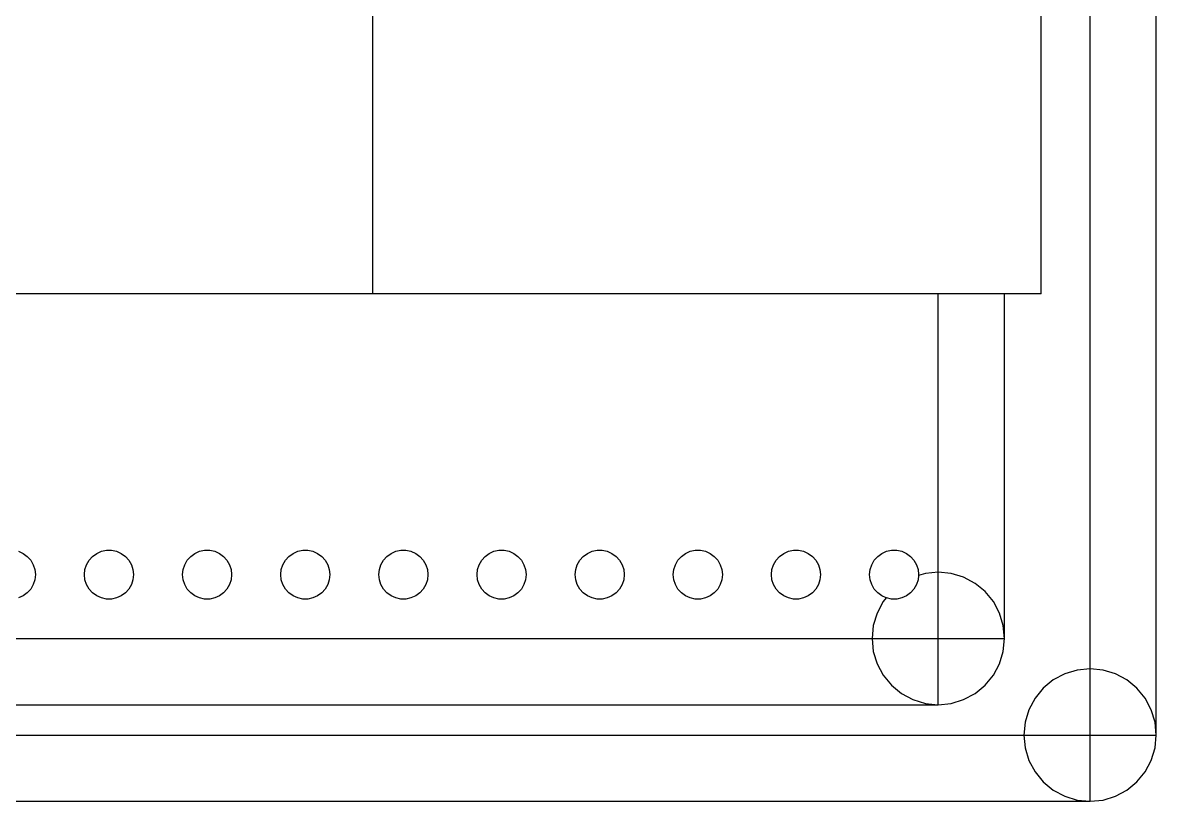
# Model space of a CAD drawing. Extents: x -36 to 148, y -8 to 119.
# Drawn here: x 56 to 148.4, y -7.9 to 55.6 of the extents above; entities that cross this region are included whole.
import ezdxf

# ---------------------------------------------------------------- set-up
doc = ezdxf.new("R2010")
doc.units = 0
doc.header["$MEASUREMENT"] = 0
doc.layers.get('0').update_dxf_attribs({"linetype": 'CONTINUOUS'})

# ---------------------------------------------------------------- blocks, each defined once
blk = doc.blocks.new('DIFFERENCE001')
at = {"color": 0}
for p, q in [((148.375, -2.475), (148.375, 97.475)), ((142.975, 2.925), (142.975, 92.075)), ((84.5, 33.5), (84.5, 61.5)), ((139, 33.5), (139, 61.5)), ((130.6, 33.5), (5.4, 33.5)), ((136, 33.5), (130.6, 33.5)), ((130.6, 10.8), (130.6, 33.5)), ((139, 33.5), (136, 33.5)), ((136, 5.4), (136, 33.5)), ((55.618, 12.502), (56, 12.332)), ((56, 12.332), (56.338, 12.086)), ((56.338, 12.086), (56.618, 11.776)), ((61.382, 11.776), (61.662, 12.086)), ((61.662, 12.086), (62, 12.332)), ((62, 12.332), (62.382, 12.502)), ((62.382, 12.502), (62.791, 12.589)), ((62.791, 12.589), (63.209, 12.589)), ((63.209, 12.589), (63.618, 12.502)), ((63.618, 12.502), (64, 12.332)), ((64, 12.332), (64.338, 12.086)), ((64.338, 12.086), (64.618, 11.776)), ((69.382, 11.776), (69.662, 12.086)), ((69.662, 12.086), (70, 12.332)), ((70, 12.332), (70.382, 12.502)), ((70.382, 12.502), (70.791, 12.589)), ((70.791, 12.589), (71.209, 12.589)), ((71.209, 12.589), (71.618, 12.502)), ((71.618, 12.502), (72, 12.332)), ((72, 12.332), (72.338, 12.086)), ((72.338, 12.086), (72.618, 11.776)), ((77.382, 11.776), (77.662, 12.086)), ((77.662, 12.086), (78, 12.332)), ((78, 12.332), (78.382, 12.502)), ((78.382, 12.502), (78.791, 12.589)), ((78.791, 12.589), (79.209, 12.589)), ((79.209, 12.589), (79.618, 12.502)), ((79.618, 12.502), (80, 12.332)), ((80, 12.332), (80.338, 12.086)), ((80.338, 12.086), (80.618, 11.776)), ((85.382, 11.776), (85.662, 12.086)), ((85.662, 12.086), (86, 12.332)), ((86, 12.332), (86.382, 12.502)), ((86.382, 12.502), (86.791, 12.589)), ((86.791, 12.589), (87.209, 12.589)), ((87.209, 12.589), (87.618, 12.502)), ((87.618, 12.502), (88, 12.332)), ((88, 12.332), (88.338, 12.086)), ((88.338, 12.086), (88.618, 11.776)), ((93.382, 11.776), (93.662, 12.086)), ((93.662, 12.086), (94, 12.332)), ((94, 12.332), (94.382, 12.502)), ((94.382, 12.502), (94.791, 12.589)), ((94.791, 12.589), (95.209, 12.589)), ((95.209, 12.589), (95.618, 12.502)), ((95.618, 12.502), (96, 12.332)), ((96, 12.332), (96.338, 12.086)), ((96.338, 12.086), (96.618, 11.776)), ((101.382, 11.776), (101.662, 12.086)), ((101.662, 12.086), (102, 12.332)), ((102, 12.332), (102.382, 12.502)), ((102.382, 12.502), (102.791, 12.589)), ((102.791, 12.589), (103.209, 12.589)), ((103.209, 12.589), (103.618, 12.502)), ((103.618, 12.502), (104, 12.332)), ((104, 12.332), (104.338, 12.086)), ((104.338, 12.086), (104.618, 11.776)), ((109.382, 11.776), (109.662, 12.086)), ((109.662, 12.086), (110, 12.332)), ((110, 12.332), (110.382, 12.502)), ((110.382, 12.502), (110.791, 12.589)), ((110.791, 12.589), (111.209, 12.589)), ((111.209, 12.589), (111.618, 12.502)), ((111.618, 12.502), (112, 12.332)), ((112, 12.332), (112.338, 12.086)), ((112.338, 12.086), (112.618, 11.776)), ((117.382, 11.776), (117.662, 12.086)), ((117.662, 12.086), (118, 12.332)), ((118, 12.332), (118.382, 12.502)), ((118.382, 12.502), (118.791, 12.589)), ((118.791, 12.589), (119.209, 12.589)), ((119.209, 12.589), (119.618, 12.502)), ((119.618, 12.502), (120, 12.332)), ((120, 12.332), (120.338, 12.086)), ((120.338, 12.086), (120.618, 11.776)), ((125.382, 11.776), (125.662, 12.086)), ((125.662, 12.086), (126, 12.332)), ((126, 12.332), (126.382, 12.502)), ((126.382, 12.502), (126.791, 12.589)), ((126.791, 12.589), (127.209, 12.589)), ((127.209, 12.589), (127.618, 12.502)), ((127.618, 12.502), (128, 12.332)), ((128, 12.332), (128.338, 12.086)), ((128.338, 12.086), (128.618, 11.776)), ((56.618, 11.776), (56.827, 11.413)), ((56.827, 11.413), (56.956, 11.016)), ((61.044, 11.016), (61.173, 11.413)), ((61.173, 11.413), (61.382, 11.776)), ((64.618, 11.776), (64.827, 11.413)), ((64.827, 11.413), (64.956, 11.016)), ((69.044, 11.016), (69.173, 11.413)), ((69.173, 11.413), (69.382, 11.776)), ((72.618, 11.776), (72.827, 11.413)), ((72.827, 11.413), (72.956, 11.016)), ((77.044, 11.016), (77.173, 11.413)), ((77.173, 11.413), (77.382, 11.776)), ((80.618, 11.776), (80.827, 11.413)), ((80.827, 11.413), (80.956, 11.016)), ((85.044, 11.016), (85.173, 11.413)), ((85.173, 11.413), (85.382, 11.776)), ((88.618, 11.776), (88.827, 11.413)), ((88.827, 11.413), (88.956, 11.016)), ((93.044, 11.016), (93.173, 11.413)), ((93.173, 11.413), (93.382, 11.776)), ((96.618, 11.776), (96.827, 11.413)), ((96.827, 11.413), (96.956, 11.016)), ((101.044, 11.016), (101.173, 11.413)), ((101.173, 11.413), (101.382, 11.776)), ((104.618, 11.776), (104.827, 11.413)), ((104.827, 11.413), (104.956, 11.016)), ((109.044, 11.016), (109.173, 11.413)), ((109.173, 11.413), (109.382, 11.776)), ((112.618, 11.776), (112.827, 11.413)), ((112.827, 11.413), (112.956, 11.016)), ((117.044, 11.016), (117.173, 11.413)), ((117.173, 11.413), (117.382, 11.776)), ((120.618, 11.776), (120.827, 11.413)), ((120.827, 11.413), (120.956, 11.016)), ((125.044, 11.016), (125.173, 11.413)), ((125.173, 11.413), (125.382, 11.776)), ((128.618, 11.776), (128.827, 11.413)), ((128.827, 11.413), (128.956, 11.016)), ((56.956, 10.184), (56.827, 9.787)), ((56.956, 11.016), (57, 10.6)), ((57, 10.6), (56.956, 10.184)), ((61, 10.6), (61.044, 11.016)), ((61.044, 10.184), (61, 10.6)), ((61.173, 9.787), (61.044, 10.184)), ((64.956, 10.184), (64.827, 9.787)), ((64.956, 11.016), (65, 10.6)), ((65, 10.6), (64.956, 10.184)), ((69, 10.6), (69.044, 11.016)), ((69.044, 10.184), (69, 10.6)), ((69.173, 9.787), (69.044, 10.184)), ((72.956, 10.184), (72.827, 9.787)), ((72.956, 11.016), (73, 10.6)), ((73, 10.6), (72.956, 10.184)), ((77, 10.6), (77.044, 11.016)), ((77.044, 10.184), (77, 10.6)), ((77.173, 9.787), (77.044, 10.184)), ((80.956, 10.184), (80.827, 9.787)), ((80.956, 11.016), (81, 10.6)), ((81, 10.6), (80.956, 10.184)), ((85, 10.6), (85.044, 11.016)), ((85.044, 10.184), (85, 10.6)), ((85.173, 9.787), (85.044, 10.184)), ((88.956, 10.184), (88.827, 9.787)), ((88.956, 11.016), (89, 10.6)), ((89, 10.6), (88.956, 10.184)), ((93, 10.6), (93.044, 11.016)), ((93.044, 10.184), (93, 10.6)), ((93.173, 9.787), (93.044, 10.184)), ((96.956, 10.184), (96.827, 9.787)), ((96.956, 11.016), (97, 10.6)), ((97, 10.6), (96.956, 10.184)), ((101, 10.6), (101.044, 11.016)), ((101.044, 10.184), (101, 10.6)), ((101.173, 9.787), (101.044, 10.184)), ((104.956, 10.184), (104.827, 9.787)), ((104.956, 11.016), (105, 10.6)), ((105, 10.6), (104.956, 10.184)), ((109, 10.6), (109.044, 11.016)), ((109.044, 10.184), (109, 10.6)), ((109.173, 9.787), (109.044, 10.184)), ((112.956, 10.184), (112.827, 9.787)), ((112.956, 11.016), (113, 10.6)), ((113, 10.6), (112.956, 10.184)), ((117, 10.6), (117.044, 11.016)), ((117.044, 10.184), (117, 10.6)), ((117.173, 9.787), (117.044, 10.184)), ((120.956, 10.184), (120.827, 9.787)), ((120.956, 11.016), (121, 10.6)), ((121, 10.6), (120.956, 10.184)), ((125, 10.6), (125.044, 11.016)), ((125.044, 10.184), (125, 10.6)), ((125.173, 9.787), (125.044, 10.184)), ((128.956, 10.184), (128.827, 9.787)), ((128.956, 11.016), (129, 10.6)), ((128.992, 10.528), (128.956, 10.184)), ((129.547, 10.696), (128.992, 10.528)), ((129, 10.6), (128.992, 10.528)), ((130.6, 10.8), (129.547, 10.696)), ((131.653, 10.696), (130.6, 10.8)), ((130.6, 5.4), (130.6, 10.8)), ((132.666, 10.389), (131.653, 10.696)), ((133.6, 9.89), (132.666, 10.389)), ((56.618, 9.424), (56.338, 9.114)), ((56.827, 9.787), (56.618, 9.424)), ((61.382, 9.424), (61.173, 9.787)), ((61.662, 9.114), (61.382, 9.424)), ((64.618, 9.424), (64.338, 9.114)), ((64.827, 9.787), (64.618, 9.424)), ((69.382, 9.424), (69.173, 9.787)), ((69.662, 9.114), (69.382, 9.424)), ((72.618, 9.424), (72.338, 9.114)), ((72.827, 9.787), (72.618, 9.424)), ((77.382, 9.424), (77.173, 9.787)), ((77.662, 9.114), (77.382, 9.424)), ((80.618, 9.424), (80.338, 9.114)), ((80.827, 9.787), (80.618, 9.424)), ((85.382, 9.424), (85.173, 9.787)), ((85.662, 9.114), (85.382, 9.424)), ((88.618, 9.424), (88.338, 9.114)), ((88.827, 9.787), (88.618, 9.424)), ((93.382, 9.424), (93.173, 9.787)), ((93.662, 9.114), (93.382, 9.424)), ((96.618, 9.424), (96.338, 9.114)), ((96.827, 9.787), (96.618, 9.424)), ((101.382, 9.424), (101.173, 9.787)), ((101.662, 9.114), (101.382, 9.424)), ((104.618, 9.424), (104.338, 9.114)), ((104.827, 9.787), (104.618, 9.424)), ((109.382, 9.424), (109.173, 9.787)), ((109.662, 9.114), (109.382, 9.424)), ((112.618, 9.424), (112.338, 9.114)), ((112.827, 9.787), (112.618, 9.424)), ((117.382, 9.424), (117.173, 9.787)), ((117.662, 9.114), (117.382, 9.424)), ((120.618, 9.424), (120.338, 9.114)), ((120.827, 9.787), (120.618, 9.424)), ((125.382, 9.424), (125.173, 9.787)), ((125.662, 9.114), (125.382, 9.424)), ((128.618, 9.424), (128.338, 9.114)), ((128.827, 9.787), (128.618, 9.424)), ((134.418, 9.218), (133.6, 9.89)), ((56, 8.868), (55.618, 8.698)), ((56.338, 9.114), (56, 8.868)), ((62, 8.868), (61.662, 9.114)), ((62.382, 8.698), (62, 8.868)), ((62.791, 8.611), (62.382, 8.698)), ((63.209, 8.611), (62.791, 8.611)), ((63.618, 8.698), (63.209, 8.611)), ((64, 8.868), (63.618, 8.698)), ((64.338, 9.114), (64, 8.868)), ((70, 8.868), (69.662, 9.114)), ((70.382, 8.698), (70, 8.868)), ((70.791, 8.611), (70.382, 8.698)), ((71.209, 8.611), (70.791, 8.611)), ((71.618, 8.698), (71.209, 8.611)), ((72, 8.868), (71.618, 8.698)), ((72.338, 9.114), (72, 8.868)), ((78, 8.868), (77.662, 9.114)), ((78.382, 8.698), (78, 8.868)), ((78.791, 8.611), (78.382, 8.698)), ((79.209, 8.611), (78.791, 8.611)), ((79.618, 8.698), (79.209, 8.611)), ((80, 8.868), (79.618, 8.698)), ((80.338, 9.114), (80, 8.868)), ((86, 8.868), (85.662, 9.114)), ((86.382, 8.698), (86, 8.868)), ((86.791, 8.611), (86.382, 8.698)), ((87.209, 8.611), (86.791, 8.611)), ((87.618, 8.698), (87.209, 8.611)), ((88, 8.868), (87.618, 8.698)), ((88.338, 9.114), (88, 8.868)), ((94, 8.868), (93.662, 9.114)), ((94.382, 8.698), (94, 8.868)), ((94.791, 8.611), (94.382, 8.698)), ((95.209, 8.611), (94.791, 8.611)), ((95.618, 8.698), (95.209, 8.611)), ((96, 8.868), (95.618, 8.698)), ((96.338, 9.114), (96, 8.868)), ((102, 8.868), (101.662, 9.114)), ((102.382, 8.698), (102, 8.868)), ((102.791, 8.611), (102.382, 8.698)), ((103.209, 8.611), (102.791, 8.611)), ((103.618, 8.698), (103.209, 8.611)), ((104, 8.868), (103.618, 8.698)), ((104.338, 9.114), (104, 8.868)), ((110, 8.868), (109.662, 9.114)), ((110.382, 8.698), (110, 8.868)), ((110.791, 8.611), (110.382, 8.698)), ((111.209, 8.611), (110.791, 8.611)), ((111.618, 8.698), (111.209, 8.611)), ((112, 8.868), (111.618, 8.698)), ((112.338, 9.114), (112, 8.868)), ((118, 8.868), (117.662, 9.114)), ((118.382, 8.698), (118, 8.868)), ((118.791, 8.611), (118.382, 8.698)), ((119.209, 8.611), (118.791, 8.611)), ((119.618, 8.698), (119.209, 8.611)), ((120, 8.868), (119.618, 8.698)), ((120.338, 9.114), (120, 8.868)), ((126.11, 8.4), (125.611, 7.466)), ((126, 8.868), (125.662, 9.114)), ((126.362, 8.707), (126, 8.868)), ((126.362, 8.707), (126.11, 8.4)), ((126.382, 8.698), (126.362, 8.707)), ((126.791, 8.611), (126.382, 8.698)), ((127.209, 8.611), (126.791, 8.611)), ((127.618, 8.698), (127.209, 8.611)), ((128, 8.868), (127.618, 8.698)), ((128.338, 9.114), (128, 8.868)), ((135.09, 8.4), (134.418, 9.218)), ((135.589, 7.466), (135.09, 8.4)), ((125.611, 7.466), (125.304, 6.453)), ((135.896, 6.453), (135.589, 7.466)), ((125.304, 6.453), (125.2, 5.4)), ((136, 5.4), (135.896, 6.453)), ((10.8, 5.4), (125.2, 5.4)), ((125.2, 5.4), (125.304, 4.347)), ((125.2, 5.4), (130.6, 5.4)), ((130.6, 5.4), (136, 5.4)), ((130.6, 0), (130.6, 5.4)), ((135.896, 4.347), (136, 5.4)), ((125.304, 4.347), (125.611, 3.334)), ((135.589, 3.334), (135.896, 4.347)), ((125.611, 3.334), (126.11, 2.4)), ((135.09, 2.4), (135.589, 3.334)), ((141.922, 2.821), (140.909, 2.514)), ((142.975, 2.925), (141.922, 2.821)), ((144.028, 2.821), (142.975, 2.925)), ((142.975, -2.475), (142.975, 2.925)), ((145.041, 2.514), (144.028, 2.821)), ((126.11, 2.4), (126.782, 1.582)), ((134.418, 1.582), (135.09, 2.4)), ((139.975, 2.015), (139.157, 1.343)), ((140.909, 2.514), (139.975, 2.015)), ((145.975, 2.015), (145.041, 2.514)), ((146.793, 1.343), (145.975, 2.015)), ((126.782, 1.582), (127.6, 0.91)), ((133.6, 0.91), (134.418, 1.582)), ((139.157, 1.343), (138.485, 0.525)), ((147.465, 0.525), (146.793, 1.343)), ((5.4, 0), (130.6, 0)), ((127.6, 0.91), (128.534, 0.411)), ((128.534, 0.411), (129.547, 0.104)), ((129.547, 0.104), (130.6, 0)), ((130.6, 0), (131.653, 0.104)), ((131.653, 0.104), (132.666, 0.411)), ((132.666, 0.411), (133.6, 0.91)), ((138.485, 0.525), (137.986, -0.409)), ((147.964, -0.409), (147.465, 0.525)), ((137.986, -0.409), (137.679, -1.422)), ((148.271, -1.422), (147.964, -0.409)), ((137.679, -1.422), (137.575, -2.475)), ((148.375, -2.475), (148.271, -1.422)), ((-1.575, -2.475), (137.575, -2.475)), ((137.575, -2.475), (137.679, -3.528)), ((137.575, -2.475), (142.975, -2.475)), ((142.975, -2.475), (148.375, -2.475)), ((142.975, -7.875), (142.975, -2.475)), ((148.271, -3.528), (148.375, -2.475)), ((137.679, -3.528), (137.986, -4.541)), ((147.964, -4.541), (148.271, -3.528)), ((137.986, -4.541), (138.485, -5.475)), ((147.465, -5.475), (147.964, -4.541)), ((138.485, -5.475), (139.157, -6.293)), ((146.793, -6.293), (147.465, -5.475)), ((139.157, -6.293), (139.975, -6.965)), ((145.975, -6.965), (146.793, -6.293)), ((139.975, -6.965), (140.909, -7.464)), ((145.041, -7.464), (145.975, -6.965)), ((-6.975, -7.875), (142.975, -7.875)), ((140.909, -7.464), (141.922, -7.771)), ((141.922, -7.771), (142.975, -7.875)), ((142.975, -7.875), (144.028, -7.771)), ((144.028, -7.771), (145.041, -7.464))]:
    blk.add_line(p, q, dxfattribs=at)

msp = doc.modelspace()

# ---------------------------------------------------------------- block references
at = {"color": 0}
msp.add_blockref('DIFFERENCE001', (0, 0), dxfattribs=at)

doc.saveas('drawing.dxf')
